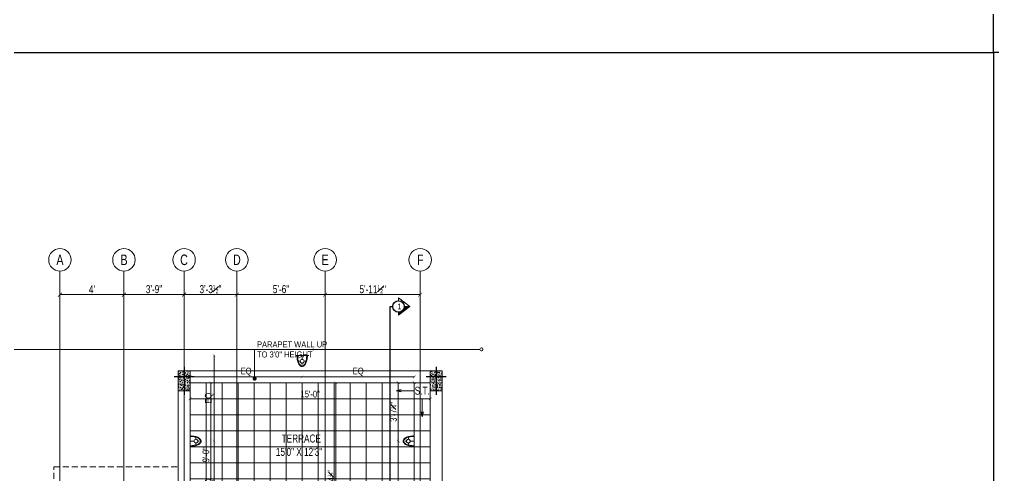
# Model space of a CAD drawing. Header units: inches. Extents: x 3365147 to 3374664, y 1380917 to 1384908.
# Drawn here: x 3371676 to 3372406, y 1383627 to 1383969 of the extents above; entities that cross this region are included whole.
import ezdxf
from ezdxf.enums import TextEntityAlignment as Align

# ---------------------------------------------------------------- set-up
doc = ezdxf.new("R2010")
doc.units = ezdxf.units.IN
doc.header["$LTSCALE"] = 18
doc.header["$MEASUREMENT"] = 0
doc.header["$PDSIZE"] = -1
for name, pattern in [('CENTER', [50.79999999999998, 31.75, -6.349999999999998, 6.349999999999998, -6.349999999999998]), ('CONTINOUS', [0]), ('DASHDOT', [1, 0.5, -0.25, 0, -0.25]), ('HIDDEN', [0.375, 0.25, -0.125])]:
    doc.linetypes.add(name, pattern=pattern)
for name, color, linetype, lineweight in [('COLUMN-00 _BC', 1, 'Continuous', 20), ('COLUMN-00 CENTER LINE_BC', 5, 'Continuous', 30), ('COLUMN-00 HATCH_BC', 4, 'Continuous', 9), ('COLUMN-GRID LINE DIM__BC', 3, 'Continuous', 15), ('DETAIL-SECTION ARROW HATCH_BC', 252, 'CONTINOUS', 5), ('DETAIL-SECTION ARROW_BC', 1, 'CONTINOUS', 18), ('DETAIL-SECTION-00_BC', 2, 'DASHDOT', 25), ('DIM-03_BC', 1, 'Continuous', 9), ('ELECTRICAL-DIM_BC', 20, 'Continuous', 9), ('ELECTRICAL-ROOF BEAM LINE_BC', 1, 'HIDDEN', 15), ('ELECTRICAL-WALL-POINTS-00_BC', 20, 'Continuous', 20), ('ELECTRICAL-WALL-POINTS-01_BC', 136, 'Continuous', 9), ('ELECTRICAL-WALL-POINTS-02_BC', 21, 'Continuous', 5), ('GRID LINE-00_BC', 9, 'CENTER', 9), ('GRID LINE-TEXT BORDER_BC', 4, 'CONTINOUS', 15), ('GRID LINE-TEXT_BC', 2, 'CONTINOUS', 15), ('INTERIOR-FLOORING TILE-04_BC', 199, 'Continuous', 13), ('SCHEME ROOM SIZE TEXT_BC', 2, 'Continuous', 18), ('SCHEME ROOM TEXT_BC', 2, 'Continuous', 25), ('TEXT-02 _BC', 3, 'CONTINOUS', 18), ('TEXT-02_ARROW_BC', 4, 'Continuous', 13), ('TILE-START POINT ARROW-01_BC', 4, 'CONTINOUS', 13), ('TILE-START POINT TEXT-01_BC', 2, 'CONTINOUS', 18), ('WALL-00_BC', 7, 'Continuous', 30), ('WALL-04_BC', 4, 'Continuous', 15)]:
    doc.layers.add(name, color=color, linetype=linetype, lineweight=lineweight)
doc.styles.add('BC-WALL_DIM', font='swisscl.ttf')
doc.styles.add('DIM_BC', font='swisscl.ttf')
doc.styles.add('WD Room text', font='swisscl.ttf')
doc.dimstyles.new('BC-WALL_DIM-02', dxfattribs={"dimtxt": 4, "dimasz": 2, "dimexe": 4.5, "dimexo": 0, "dimgap": 1, "dimtad": 1, "dimdec": 4, "dimzin": 3, "dimdsep": 46, "dimlunit": 4, "dimtxsty": 'BC-WALL_DIM', "dimblk": 'ARCHTICK', "dimcen": 0.0625, "dimdle": 0.25, "dimse1": 1, "dimse2": 1, "dimclrd": 7, "dimclre": 4, "dimclrt": 256, "dimadec": 0, "dimazin": 0, "dimtfac": 0.5, "dimtdec": 4, "dimtix": 1, "dimtofl": 0, "dimtmove": 2, "dimatfit": 2, "dimfxl": 0, "dimfrac": 1, "dimtolj": 1, "dimtzin": 1, "dimlwd": -1, "dimarcsym": 0})
doc.dimstyles.new('DIM_BC', dxfattribs={"dimtxt": 4, "dimasz": 2, "dimexe": 4.5, "dimexo": 0, "dimgap": 1, "dimtad": 1, "dimdec": 4, "dimzin": 3, "dimdsep": 46, "dimlunit": 4, "dimtxsty": 'DIM_BC', "dimblk": 'ARCHTICK', "dimcen": 0.0625, "dimdle": 0.25, "dimse1": 1, "dimse2": 1, "dimclrd": 7, "dimclre": 4, "dimclrt": 256, "dimadec": 0, "dimazin": 0, "dimtfac": 0.5, "dimtdec": 4, "dimtix": 1, "dimtofl": 0, "dimtmove": 2, "dimatfit": 2, "dimfxl": 0, "dimfrac": 1, "dimtolj": 1, "dimtzin": 1, "dimlwd": -1, "dimarcsym": 0})
doc.dimstyles.new('WALL DIM-02_BC', dxfattribs={"dimtxt": 4, "dimasz": 2, "dimexe": 4.5, "dimexo": 0, "dimgap": 1, "dimtad": 1, "dimdec": 1, "dimzin": 0, "dimdsep": 46, "dimlunit": 4, "dimtxsty": 'BC-WALL_DIM', "dimblk": 'ARCHTICK', "dimcen": 0.0625, "dimdle": 0.25, "dimse1": 1, "dimse2": 1, "dimclrd": 7, "dimclre": 4, "dimclrt": 256, "dimadec": 0, "dimazin": 0, "dimtfac": 0.5, "dimtdec": 1, "dimtix": 1, "dimtofl": 0, "dimtmove": 2, "dimatfit": 2, "dimfxl": 0, "dimfrac": 1, "dimtolj": 1, "dimtzin": 1, "dimlwd": -1, "dimarcsym": 0})
doc.dimstyles.new("Working 10'", dxfattribs={"dimscale": 0.8, "dimtxt": 10, "dimasz": 4.5, "dimexe": 2.5, "dimexo": 3, "dimgap": 1.25, "dimtad": 1, "dimdec": 3, "dimzin": 3, "dimdsep": 46, "dimlunit": 4, "dimtxsty": 'WD Room text', "dimblk": 'ARCHTICK', "dimcen": 0, "dimclrd": 256, "dimclre": 1, "dimadec": 0, "dimazin": 0, "dimtfac": 0.6, "dimtdec": 3, "dimtix": 1, "dimtmove": 2, "dimatfit": 3, "dimfxl": 0, "dimfrac": 1, "dimtolj": 1, "dimtzin": 3, "dimlwd": -1, "dimlwe": -1, "dimarcsym": 0})

# ---------------------------------------------------------------- blocks, each defined once
blk = doc.blocks.new('ARCHTICK')
at = {"color": 0, "const_width": 0.15}
blk.add_lwpolyline([(-0.5, -0.5), (0.5, 0.5)], dxfattribs=at)
blk = doc.blocks.new('*D900')
at = {"layer": 'Defpoints', "color": 0, "transparency": 16777216}
for p in [(3371983.758660439, 1383696.871897448), (3371971.758660454, 1383528.844473196), (3371983.758664669, 1383528.844473196)]:
    blk.add_point(p, dxfattribs=at)
at = {"layer": 'DIM-03_BC', "color": 7, "linetype": 'Continuous', "transparency": 16777216}
blk.add_line((3371971.758660454, 1383697.121897448), (3371971.758660454, 1383528.594473196), dxfattribs=at)
at = {"layer": 'DIM-03_BC', "color": 7, "transparency": 16777216, "xscale": 2, "yscale": 2, "zscale": 2}
for p, rotation in [((3371971.758660454, 1383696.871897448), 90), ((3371971.758660454, 1383528.844473196), 270)]:
    blk.add_blockref('ARCHTICK', p, dxfattribs=dict(at, rotation=rotation))
at = {"layer": 'DIM-03_BC', "transparency": 16777216, "insert": (3371968.198044464, 1383612.858185321), "char_height": 5, "attachment_point": 5, "rotation": 90, "style": 'DIM_BC'}
blk.add_mtext('\\A1;14\'-0"', dxfattribs=at)
blk = doc.blocks.new('_ArchTick')
at = {"color": 0, "linetype": 'ByBlock', "const_width": 0.15}
blk.add_lwpolyline([(-0.5, -0.5), (0.5, 0.5)], dxfattribs=at)
blk = doc.blocks.new('*D901')
at = {"layer": 'Defpoints', "color": 0, "transparency": 16777216}
for p in [(3371803.758660438, 1383696.871897448), (3371983.758660437, 1383696.871897448), (3371803.758660438, 1383684.741986126)]:
    blk.add_point(p, dxfattribs=at)
at = {"layer": 'DIM-03_BC', "color": 7, "linetype": 'Continuous', "transparency": 16777216}
blk.add_line((3371984.008660437, 1383684.741986126), (3371803.508660438, 1383684.741986126), dxfattribs=at)
at = {"layer": 'DIM-03_BC', "color": 7, "transparency": 16777216, "xscale": 2, "yscale": 2, "zscale": 2, "rotation": 180}
blk.add_blockref('ARCHTICK', (3371803.758660438, 1383684.741986126), dxfattribs=at)
at = {"layer": 'DIM-03_BC', "color": 7, "transparency": 16777216, "xscale": 2, "yscale": 2, "zscale": 2}
blk.add_blockref('ARCHTICK', (3371983.758660437, 1383684.741986126), dxfattribs=at)
at = {"layer": 'DIM-03_BC', "transparency": 16777216, "insert": (3371893.758660438, 1383688.302602116), "char_height": 5, "attachment_point": 5, "style": 'DIM_BC'}
blk.add_mtext('\\A1;15\'-0"', dxfattribs=at)
blk = doc.blocks.new('*D902')
at = {"layer": 'Defpoints', "color": 0, "transparency": 16777216}
for p in [(3371803.758660439, 1383696.871897448), (3371819.235271884, 1383696.871897448), (3371803.758664669, 1383588.844473196)]:
    blk.add_point(p, dxfattribs=at)
at = {"layer": 'DIM-03_BC', "color": 7, "linetype": 'Continuous', "transparency": 16777216}
blk.add_line((3371819.235271884, 1383588.594473196), (3371819.235271884, 1383697.121897448), dxfattribs=at)
at = {"layer": 'DIM-03_BC', "color": 7, "transparency": 16777216, "xscale": 2, "yscale": 2, "zscale": 2}
for p, rotation in [((3371819.235271884, 1383696.871897448), 90), ((3371819.235271884, 1383588.844473196), 270)]:
    blk.add_blockref('ARCHTICK', p, dxfattribs=dict(at, rotation=rotation))
at = {"layer": 'DIM-03_BC', "transparency": 16777216, "insert": (3371815.674655894, 1383642.858185321), "char_height": 5, "attachment_point": 5, "rotation": 90, "style": 'DIM_BC'}
blk.add_mtext('\\A1;9\'-0"', dxfattribs=at)
blk = doc.blocks.new('*D907')
at = {"layer": 'Defpoints', "color": 0, "transparency": 16777216}
for p in [(3371912.903930355, 1383696.871897448), (3371934.903930333, 1383696.871897448), (3371883.528930333, 1383548.344473195)]:
    blk.add_point(p, dxfattribs=at)
at = {"layer": 'DIM-03_BC', "color": 7, "linetype": 'Continuous', "transparency": 16777216}
blk.add_line((3371912.903930355, 1383548.094473195), (3371912.903930355, 1383697.121897448), dxfattribs=at)
at = {"layer": 'DIM-03_BC', "color": 7, "transparency": 16777216, "xscale": 2, "yscale": 2, "zscale": 2}
for p, rotation in [((3371912.903930355, 1383696.871897448), 90), ((3371912.903930355, 1383548.344473195), 270)]:
    blk.add_blockref('ARCHTICK', p, dxfattribs=dict(at, rotation=rotation))
at = {"layer": 'DIM-03_BC', "transparency": 16777216, "insert": (3371909.394100734, 1383622.60818532), "char_height": 5, "attachment_point": 5, "rotation": 90, "style": 'DIM_BC'}
blk.add_mtext('\\A1;12\'-4{\\H0.5x;\\S1#2;}"', dxfattribs=at)
blk = doc.blocks.new('*D921')
at = {"layer": 'COLUMN-GRID LINE DIM__BC', "color": 7, "transparency": 16777216}
blk.add_line((3371706.008670358, 1383762.864455087), (3371754.490277218, 1383762.864455087), dxfattribs=at)
at = {"layer": 'Defpoints', "color": 0, "transparency": 16777216}
for p in [(3371706.258670358, 1383763.7656021), (3371754.240277218, 1383763.7656021), (3371754.240277218, 1383762.864455087)]:
    blk.add_point(p, dxfattribs=at)
at = {"layer": 'COLUMN-GRID LINE DIM__BC', "color": 7, "transparency": 16777216, "xscale": 3, "yscale": 3, "zscale": 3, "rotation": 180}
blk.add_blockref('ARCHTICK', (3371706.258670358, 1383762.864455087), dxfattribs=at)
at = {"layer": 'COLUMN-GRID LINE DIM__BC', "color": 7, "transparency": 16777216, "xscale": 3, "yscale": 3, "zscale": 3}
blk.add_blockref('ARCHTICK', (3371754.240277218, 1383762.864455087), dxfattribs=at)
at = {"layer": 'COLUMN-GRID LINE DIM__BC', "transparency": 16777216, "insert": (3371730.249473788, 1383766.864455087), "char_height": 6, "attachment_point": 5, "style": 'BC-WALL_DIM'}
blk.add_mtext("\\A1;4'", dxfattribs=at)
blk = doc.blocks.new('*D922')
at = {"layer": 'COLUMN-GRID LINE DIM__BC', "color": 7, "transparency": 16777216}
blk.add_line((3371753.990277218, 1383762.864455087), (3371799.508667772, 1383762.864455087), dxfattribs=at)
at = {"layer": 'Defpoints', "color": 0, "transparency": 16777216}
for p in [(3371799.258667772, 1383762.864455087), (3371754.240277218, 1383751.955032977), (3371799.258667772, 1383751.955032977)]:
    blk.add_point(p, dxfattribs=at)
at = {"layer": 'COLUMN-GRID LINE DIM__BC', "color": 7, "transparency": 16777216, "xscale": 3, "yscale": 3, "zscale": 3, "rotation": 180}
blk.add_blockref('ARCHTICK', (3371754.240277218, 1383762.864455087), dxfattribs=at)
at = {"layer": 'COLUMN-GRID LINE DIM__BC', "color": 7, "transparency": 16777216, "xscale": 3, "yscale": 3, "zscale": 3}
blk.add_blockref('ARCHTICK', (3371799.258667772, 1383762.864455087), dxfattribs=at)
at = {"layer": 'COLUMN-GRID LINE DIM__BC', "transparency": 16777216, "insert": (3371776.749472495, 1383766.937194274), "char_height": 6, "attachment_point": 5, "style": 'BC-WALL_DIM'}
blk.add_mtext('\\A1;3\'-9"', dxfattribs=at)
blk = doc.blocks.new('*D923')
at = {"layer": 'COLUMN-GRID LINE DIM__BC', "color": 7, "transparency": 16777216}
blk.add_line((3371799.008667773, 1383762.864455087), (3371839.073114315, 1383762.864455087), dxfattribs=at)
at = {"layer": 'Defpoints', "color": 0, "transparency": 16777216}
for p in [(3371838.823114315, 1383762.864455087), (3371799.258667773, 1383743.606726214), (3371838.823114315, 1383743.606726214)]:
    blk.add_point(p, dxfattribs=at)
at = {"layer": 'COLUMN-GRID LINE DIM__BC', "color": 7, "transparency": 16777216, "xscale": 3, "yscale": 3, "zscale": 3, "rotation": 180}
blk.add_blockref('ARCHTICK', (3371799.258667773, 1383762.864455087), dxfattribs=at)
at = {"layer": 'COLUMN-GRID LINE DIM__BC', "color": 7, "transparency": 16777216, "xscale": 3, "yscale": 3, "zscale": 3}
blk.add_blockref('ARCHTICK', (3371838.823114315, 1383762.864455087), dxfattribs=at)
at = {"layer": 'COLUMN-GRID LINE DIM__BC', "transparency": 16777216, "insert": (3371819.040891044, 1383766.937194274), "char_height": 6, "attachment_point": 5, "style": 'BC-WALL_DIM'}
blk.add_mtext('\\A1;3\'-3{\\H0.5x;\\S1#2;}"', dxfattribs=at)
blk = doc.blocks.new('*D924')
at = {"layer": 'COLUMN-GRID LINE DIM__BC', "color": 7, "transparency": 16777216}
blk.add_line((3371838.573114315, 1383762.864455087), (3371905.258667773, 1383762.864455087), dxfattribs=at)
at = {"layer": 'Defpoints', "color": 0, "transparency": 16777216}
for p in [(3371905.008667773, 1383762.864455087), (3371838.823114315, 1383743.606726214), (3371905.008667773, 1383743.606726214)]:
    blk.add_point(p, dxfattribs=at)
at = {"layer": 'COLUMN-GRID LINE DIM__BC', "color": 7, "transparency": 16777216, "xscale": 3, "yscale": 3, "zscale": 3, "rotation": 180}
blk.add_blockref('ARCHTICK', (3371838.823114315, 1383762.864455087), dxfattribs=at)
at = {"layer": 'COLUMN-GRID LINE DIM__BC', "color": 7, "transparency": 16777216, "xscale": 3, "yscale": 3, "zscale": 3}
blk.add_blockref('ARCHTICK', (3371905.008667773, 1383762.864455087), dxfattribs=at)
at = {"layer": 'COLUMN-GRID LINE DIM__BC', "transparency": 16777216, "insert": (3371871.915891044, 1383766.937194274), "char_height": 6, "attachment_point": 5, "style": 'BC-WALL_DIM'}
blk.add_mtext('\\A1;5\'-6"', dxfattribs=at)
blk = doc.blocks.new('*D925')
at = {"layer": 'COLUMN-GRID LINE DIM__BC', "color": 7, "transparency": 16777216}
blk.add_line((3371904.758667773, 1383762.864455087), (3371976.508667774, 1383762.864455087), dxfattribs=at)
at = {"layer": 'Defpoints', "color": 0, "transparency": 16777216}
for p in [(3371976.258667774, 1383762.864455087), (3371905.008667773, 1383743.606726214), (3371976.258667774, 1383743.606726214)]:
    blk.add_point(p, dxfattribs=at)
at = {"layer": 'COLUMN-GRID LINE DIM__BC', "color": 7, "transparency": 16777216, "xscale": 3, "yscale": 3, "zscale": 3, "rotation": 180}
blk.add_blockref('ARCHTICK', (3371905.008667773, 1383762.864455087), dxfattribs=at)
at = {"layer": 'COLUMN-GRID LINE DIM__BC', "color": 7, "transparency": 16777216, "xscale": 3, "yscale": 3, "zscale": 3}
blk.add_blockref('ARCHTICK', (3371976.258667774, 1383762.864455087), dxfattribs=at)
at = {"layer": 'COLUMN-GRID LINE DIM__BC', "transparency": 16777216, "insert": (3371940.633667774, 1383766.92539873), "char_height": 6, "attachment_point": 5, "style": 'BC-WALL_DIM'}
blk.add_mtext('\\A1;5\'-11{\\H0.5x;\\S1#2;}"', dxfattribs=at)
blk = doc.blocks.new('*U441')
at = {"linetype": 'CENTER', "ltscale": 0.1}
blk.add_line((1.110223024625157e-16, 0), (10.51656835569302, 0), dxfattribs=at)
at = {"linetype": 'Continuous', "const_width": 0.015}
blk.add_lwpolyline([(10.51648265753448, 5.724587470723463e-17, 1), (10.57306848771253, 5.724587470723463e-17, 1)], format="xyb", close=True, dxfattribs=at)
at = {"layer": 'GRID LINE-TEXT BORDER_BC'}
blk.add_circle((-0.2141686873997627, 0), 0.2141686873997422, dxfattribs=at)
at = {"layer": 'GRID LINE-TEXT_BC', "style": 'DIM_BC'}
blk.add_attdef('AA', text='', height=0.2, dxfattribs=at).set_placement((-0.2141686873997628, 0), align=Align.MIDDLE_CENTER)
blk = doc.blocks.new('*U436')
at = {"linetype": 'CENTER', "ltscale": 0.1}
blk.add_line((1.110223024625157e-16, 0), (25.47780267974587, 0), dxfattribs=at)
at = {"layer": 'GRID LINE-TEXT BORDER_BC'}
blk.add_circle((-0.2141686873997627, 0), 0.2141686873997422, dxfattribs=at)
at = {"layer": 'GRID LINE-TEXT_BC', "style": 'DIM_BC'}
blk.add_attdef('AA', text='', height=0.2, rotation=90.0000000000445, dxfattribs=at).set_placement((-0.2141686873997627, 0), align=Align.MIDDLE_CENTER)
blk = doc.blocks.new('*U623')
at = {"linetype": 'CENTER', "ltscale": 0.1}
blk.add_line((1.110223024625157e-16, 0), (25.47780267974587, 0), dxfattribs=at)
at = {"layer": 'GRID LINE-TEXT BORDER_BC'}
blk.add_circle((-0.2141686873997627, 0), 0.2141686873997422, dxfattribs=at)
at = {"layer": 'GRID LINE-TEXT_BC', "style": 'DIM_BC'}
blk.add_attdef('AA', text='', height=0.2, rotation=90.0000000000445, dxfattribs=at).set_placement((-0.2141686873997627, 0), align=Align.MIDDLE_CENTER)
blk = doc.blocks.new('*U618')
at = {"linetype": 'CENTER', "ltscale": 0.1}
blk.add_line((1.110223024625157e-16, 0), (25.47780267974587, 0), dxfattribs=at)
at = {"layer": 'GRID LINE-TEXT BORDER_BC'}
blk.add_circle((-0.2141686873997627, 0), 0.2141686873997422, dxfattribs=at)
at = {"layer": 'GRID LINE-TEXT_BC', "style": 'DIM_BC'}
blk.add_attdef('AA', text='', height=0.2, rotation=90.0000000000445, dxfattribs=at).set_placement((-0.2141686873997627, 0), align=Align.MIDDLE_CENTER)
blk = doc.blocks.new('*U613')
at = {"linetype": 'CENTER', "ltscale": 0.1}
blk.add_line((1.110223024625157e-16, 0), (25.47780267974587, 0), dxfattribs=at)
at = {"layer": 'GRID LINE-TEXT BORDER_BC'}
blk.add_circle((-0.2141686873997627, 0), 0.2141686873997422, dxfattribs=at)
at = {"layer": 'GRID LINE-TEXT_BC', "style": 'DIM_BC'}
blk.add_attdef('AA', text='', height=0.2, rotation=90.0000000000445, dxfattribs=at).set_placement((-0.2141686873997627, 0), align=Align.MIDDLE_CENTER)
blk = doc.blocks.new('*U608')
at = {"linetype": 'CENTER', "ltscale": 0.1}
blk.add_line((1.110223024625157e-16, 0), (25.47780267974587, 0), dxfattribs=at)
at = {"layer": 'GRID LINE-TEXT BORDER_BC'}
blk.add_circle((-0.2141686873997627, 0), 0.2141686873997422, dxfattribs=at)
at = {"layer": 'GRID LINE-TEXT_BC', "style": 'DIM_BC'}
blk.add_attdef('AA', text='', height=0.2, rotation=90.0000000000445, dxfattribs=at).set_placement((-0.2141686873997627, 0), align=Align.MIDDLE_CENTER)
blk = doc.blocks.new('*U603')
at = {"linetype": 'CENTER', "ltscale": 0.1}
blk.add_line((1.110223024625157e-16, 0), (25.47780267974587, 0), dxfattribs=at)
at = {"layer": 'GRID LINE-TEXT BORDER_BC'}
blk.add_circle((-0.2141686873997627, 0), 0.2141686873997422, dxfattribs=at)
at = {"layer": 'GRID LINE-TEXT_BC', "style": 'DIM_BC'}
blk.add_attdef('AA', text='', height=0.2, rotation=90.0000000000445, dxfattribs=at).set_placement((-0.2141686873997627, 0), align=Align.MIDDLE_CENTER)
blk = doc.blocks.new('*U1335')
at = {"layer": 'DETAIL-SECTION ARROW HATCH_BC', "linetype": 'Continuous', "transparency": 33554687}
h = blk.add_hatch(dxfattribs=at)
h.set_pattern_fill('ANSI31', color=256, scale=0.06451599999999999, style=0)
h.set_pattern_definition([(45, (17.7127543672882, -8.431632918223361), (-0.0057024626368789, 0.0057024626368789), [])])
h.paths.add_polyline_path([(-0.2903219999990937, -0.2870960000056698), (-0.1935479999999073, -0.2870960000056698, 0.4142135623730951), (0, -0.4806440000321801), (0, -0.6741920000113396)])
h = blk.add_hatch(dxfattribs=at)
h.set_pattern_fill('ANSI31', color=256, scale=0.06451599999999999, style=0)
h.set_pattern_definition([(45, (62.10808388955135, -8.431632918223361), (-0.0057024626368789, 0.0057024626368789), [])])
h.paths.add_polyline_path([(44.10500752226417, -0.2870960000056698), (44.2017815222633, -0.2870960000056698, 0.4142135623730951), (44.39532952226315, -0.4806440000321801), (44.39532952226315, -0.6741920000113396)])
at = {"linetype": 'Continuous', "transparency": 33554687}
for p, q in [((0, -0.0935479999791597), (0, 0)), ((44.39532952226315, 0), (44.39532952226315, -0.0935479999791597))]:
    blk.add_line(p, q, dxfattribs=at)
at = {"transparency": 33554687}
blk.add_line((0, 0), (44.39532952226315, 0), dxfattribs=at)
at = {"linetype": 'CONTINOUS', "transparency": 33554687}
for centre in [(0, -0.2870960000056698), (44.39532952226315, -0.2870960000056698)]:
    blk.add_circle(centre, 0.193548, dxfattribs=at)
at = {"layer": 'DETAIL-SECTION ARROW_BC', "transparency": 33554687}
for p, q in [((0, -0.4806440000321801), (0, -0.6741920000113396)), ((44.39532952226315, -0.4806440000321801), (44.39532952226315, -0.6741920000113396))]:
    blk.add_line(p, q, dxfattribs=at)
for points in [[(0.1935479999991685, -0.2870960000056698), (0.2903219999990938, -0.2870960000056698), (0, -0.6741920000113396), (-0.2903219999990937, -0.2870960000056698), (-0.1935479999999073, -0.2870960000056698)], [(44.58887752226232, -0.2870960000056698), (44.68565152226224, -0.2870960000056698), (44.39532952226315, -0.6741920000113396), (44.10500752226405, -0.2870960000056698), (44.2017815222633, -0.2870960000056698)]]:
    blk.add_lwpolyline(points, dxfattribs=at)
at = {"linetype": 'CONTINOUS', "transparency": 33554687, "style": 'DIM_BC'}
for tag, rotation, p in [('1', 269.9999999999997, (-1.804112415015879e-16, -0.317633352561371)), ('2', 269.9999999999988, (44.39532952226315, -0.2869649384067169))]:
    blk.add_attdef(tag, text='', height=0.2, rotation=rotation, dxfattribs=at).set_placement(p, align=Align.MIDDLE_CENTER)
blk = doc.blocks.new('EW-COMPOUND WALL LIGHT_BC')
blk.add_line((9.112710586123285e-13, 0), (-4.529709940470639e-13, 3.023274702813069))
at = {"ltscale": 20}
blk.add_line((4.927180831857994, -2.282618538629322e-13), (-4.927180831858051, -2.273736754432321e-13), dxfattribs=at)
blk.add_circle((-5.666578317686799e-13, 4.42327470281316), 1.39999999999998)
blk.add_open_spline([(3.919422597587028, -4.934149027150708e-16), (3.919422597587028, 0.6384450161248356), (3.886240571498452, 1.276851265010431), (3.69707317533407, 3.068895585618411), (3.45808804819693, 4.178167057647556), (2.780900254802433, 6.080079498354417), (2.346086102663083, 6.873572735011075), (1.540509031184819, 7.740001427009764), (1.235011323623786, 7.977291703959489), (0.5693319713623007, 8.291135297106669), (0.20740182438945, 8.364119354598778), (-0.5091560258747351, 8.30978772698749), (-0.8580905588945245, 8.184296171254129), (-1.493464031663648, 7.782828061402194), (-1.782766559546293, 7.508424804293635), (-2.308911236789998, 6.842002567723537), (-2.54619495492778, 6.449110309078345), (-3.161279140388435, 5.160337164038982), (-3.470162470466756, 4.12922174549638), (-3.833694994223807, 2.046450713189454), (-3.919422597587028, 1.023430174657857), (-3.919422597587028, 1.480244708145212e-15)], degree=3, knots=[1.570796326794897, 1.570796326794897, 1.570796326794897, 1.570796326794897, 1.808479811528694, 1.808479811528694, 2.255914330366457, 2.255914330366457, 2.70334884920422, 2.70334884920422, 2.93898368553105, 2.93898368553105, 3.174618521857881, 3.174618521857881, 3.410253358184711, 3.410253358184711, 3.645888194511541, 3.645888194511541, 3.881523030838371, 3.881523030838371, 4.331381306817332, 4.331381306817332, 4.71238898038469, 4.71238898038469, 4.71238898038469, 4.71238898038469])
at = {"layer": 'ELECTRICAL-WALL-POINTS-01_BC'}
for p, q in [((-2.407758234271567, 4.423274702812705), (-1.400000000000544, 4.42327470281316)), ((1.77635683940025e-15, 6.831032937084274), (-4.529709940470639e-13, 5.823274702813251)), ((2.40775823427032, 4.423274702812703), (1.399999999999411, 4.423274702813158))]:
    blk.add_line(p, q, dxfattribs=at)
at = {"layer": 'ELECTRICAL-WALL-POINTS-02_BC'}
blk.add_ellipse((0, 0), major_axis=(0, -7.838791171355297), ratio=0.4357232391816585, start_param=1.570796326794897, end_param=4.71238898038469, dxfattribs=at)
blk = doc.blocks.new('*D1400')
at = {"layer": 'Defpoints', "color": 0, "transparency": 16777216}
for p in [(3371803.758661729, 1383718.844473197), (3371887.758664668, 1383717.344473198), (3371887.758664668, 1383701.250756991)]:
    blk.add_point(p, dxfattribs=at)
at = {"layer": 'ELECTRICAL-DIM_BC', "color": 7, "transparency": 16777216}
blk.add_line((3371803.508661729, 1383701.250756991), (3371888.008664668, 1383701.250756991), dxfattribs=at)
at = {"layer": 'ELECTRICAL-DIM_BC', "color": 7, "transparency": 16777216, "xscale": 2, "yscale": 2, "zscale": 2, "rotation": 180}
blk.add_blockref('ARCHTICK', (3371803.758661729, 1383701.250756991), dxfattribs=at)
at = {"layer": 'ELECTRICAL-DIM_BC', "color": 7, "transparency": 16777216, "xscale": 2, "yscale": 2, "zscale": 2}
blk.add_blockref('ARCHTICK', (3371887.758664668, 1383701.250756991), dxfattribs=at)
at = {"layer": 'ELECTRICAL-DIM_BC', "transparency": 16777216, "insert": (3371845.758663198, 1383704.95062593), "char_height": 5, "attachment_point": 5, "style": 'BC-WALL_DIM'}
blk.add_mtext('\\A1;EQ', dxfattribs=at)
blk = doc.blocks.new('*D1401')
at = {"layer": 'Defpoints', "color": 0, "transparency": 16777216}
for p in [(3371887.758664668, 1383717.344473198), (3371971.758667606, 1383718.844473197), (3371887.758664668, 1383701.250756991)]:
    blk.add_point(p, dxfattribs=at)
at = {"layer": 'ELECTRICAL-DIM_BC', "color": 7, "transparency": 16777216}
blk.add_line((3371972.008667606, 1383701.250756991), (3371887.508664668, 1383701.250756991), dxfattribs=at)
at = {"layer": 'ELECTRICAL-DIM_BC', "color": 7, "transparency": 16777216, "xscale": 2, "yscale": 2, "zscale": 2, "rotation": 180}
blk.add_blockref('ARCHTICK', (3371887.758664668, 1383701.250756991), dxfattribs=at)
at = {"layer": 'ELECTRICAL-DIM_BC', "color": 7, "transparency": 16777216, "xscale": 2, "yscale": 2, "zscale": 2}
blk.add_blockref('ARCHTICK', (3371971.758667606, 1383701.250756991), dxfattribs=at)
at = {"layer": 'ELECTRICAL-DIM_BC', "transparency": 16777216, "insert": (3371929.758666137, 1383704.95062593), "char_height": 5, "attachment_point": 5, "style": 'BC-WALL_DIM'}
blk.add_mtext('\\A1;EQ', dxfattribs=at)
blk = doc.blocks.new('*D1402')
at = {"layer": 'Defpoints', "color": 0, "transparency": 16777216}
for p in [(3371803.758664669, 1383653.094473198), (3371821.758664684, 1383653.094473198), (3371803.758664669, 1383588.844473196)]:
    blk.add_point(p, dxfattribs=at)
at = {"layer": 'ELECTRICAL-DIM_BC', "color": 7, "transparency": 16777216}
blk.add_line((3371821.758664684, 1383588.594473196), (3371821.758664684, 1383653.344473198), dxfattribs=at)
at = {"layer": 'ELECTRICAL-DIM_BC', "color": 7, "transparency": 16777216, "xscale": 2, "yscale": 2, "zscale": 2}
for p, rotation in [((3371821.758664684, 1383653.094473198), 90), ((3371821.758664684, 1383588.844473196), 270)]:
    blk.add_blockref('ARCHTICK', p, dxfattribs=dict(at, rotation=rotation))
at = {"layer": 'ELECTRICAL-DIM_BC', "transparency": 16777216, "insert": (3371818.058795745, 1383620.969473196), "char_height": 5, "attachment_point": 5, "rotation": 90, "style": 'BC-WALL_DIM'}
blk.add_mtext('\\A1;EQ', dxfattribs=at)
blk = doc.blocks.new('*D1403')
at = {"layer": 'Defpoints', "color": 0, "transparency": 16777216}
for p in [(3371803.758664669, 1383717.344473199), (3371803.758664669, 1383653.094473198), (3371821.758664688, 1383653.094473198)]:
    blk.add_point(p, dxfattribs=at)
at = {"layer": 'ELECTRICAL-DIM_BC', "color": 7, "transparency": 16777216}
blk.add_line((3371821.758664688, 1383717.594473199), (3371821.758664688, 1383652.844473198), dxfattribs=at)
at = {"layer": 'ELECTRICAL-DIM_BC', "color": 7, "transparency": 16777216, "xscale": 2, "yscale": 2, "zscale": 2}
for p, rotation in [((3371821.758664688, 1383717.344473199), 90), ((3371821.758664688, 1383653.094473198), 270)]:
    blk.add_blockref('ARCHTICK', p, dxfattribs=dict(at, rotation=rotation))
at = {"layer": 'ELECTRICAL-DIM_BC', "transparency": 16777216, "insert": (3371818.058795749, 1383685.219473197), "char_height": 5, "attachment_point": 5, "rotation": 90, "style": 'BC-WALL_DIM'}
blk.add_mtext('\\A1;EQ', dxfattribs=at)
blk = doc.blocks.new('*D1404')
at = {"layer": 'Defpoints', "color": 0, "transparency": 16777216}
for p in [(3371959.758664682, 1383696.871897448), (3371971.758664669, 1383696.871897448), (3371971.758664669, 1383653.094473198)]:
    blk.add_point(p, dxfattribs=at)
at = {"layer": 'ELECTRICAL-DIM_BC', "color": 7, "transparency": 16777216}
blk.add_line((3371959.758664682, 1383652.844473198), (3371959.758664682, 1383697.121897448), dxfattribs=at)
at = {"layer": 'ELECTRICAL-DIM_BC', "color": 7, "transparency": 16777216, "xscale": 2, "yscale": 2, "zscale": 2}
for p, rotation in [((3371959.758664682, 1383696.871897448), 90), ((3371959.758664682, 1383653.094473198), 270)]:
    blk.add_blockref('ARCHTICK', p, dxfattribs=dict(at, rotation=rotation))
at = {"layer": 'ELECTRICAL-DIM_BC', "transparency": 16777216, "insert": (3371956.198048692, 1383674.983185322), "char_height": 5, "attachment_point": 5, "rotation": 90, "style": 'BC-WALL_DIM'}
blk.add_mtext('\\A1;3\'-7{\\H0.5x;\\S3#4;}"', dxfattribs=at)
blk = doc.blocks.new('*U477')
at = {"layer": 'COLUMN-00 HATCH_BC'}
h = blk.add_hatch(dxfattribs=at)
h.set_pattern_fill('AR-CONC', color=256, scale=0.25)
h.set_pattern_definition([(49.99999999999999, (-2.582294090840695e-06, 5.996753859275486), (1.793150456501884, -0.1568803374564878), [0.1875, -2.0625]), (355, (-2.582294090840695e-06, 5.996753859275486), (-0.3468783340325, 1.88048033425003), [0.15, -1.65]), (100.45144446, (0.1494266202059092, 5.983680499275486), (1.44627211681778, 1.723599977421574), [0.15935048, -1.75285528]), (46.18420000000002, (-2.582294090840695e-06, 6.496753859275486), (2.668103326678931, -0.4137982019826913), [0.2812499999999999, -3.093749999999999]), (96.63563548999993, (0.2223392802059092, 6.462270591775487), (2.336654864185571, 2.435296501936376), [0.239025855, -2.629284399999999]), (351.1841639899999, (-2.582294090840695e-06, 6.496753859275486), (2.336654862636933, 2.435296500674975), [0.225, -2.4750000025]), (21, (0.2499974177059092, 6.371753859275486), (1.492267630296154, -1.006547226663347), [0.1875, -2.0625]), (326.0000000000001, (0.2499974177059092, 6.371753859275486), (0.6082883298039543, 1.812875112617133), [0.15, -1.65]), (71.45144474, (0.3743530527059091, 6.287874924275486), (2.100555941824928, 0.8063278820158846), [0.159350475, -1.75285528]), (37.50000000000001, (-2.582294090840695e-06, 5.996753859275486), (0.03039963829322667, 0.8322346345782787), [0, -1.63, 0, -1.675, 0, -1.65625]), (7.499999999999999, (-2.582294090840695e-06, 5.996753859275486), (0.6576738436053715, 0.9860292797059006), [0, -0.955, 0, -1.5925, 0, -0.63125]), (327.5, (-0.5575025822940909, 5.996753859275486), (1.334556090431023, -0.0563871793359495), [0, -0.625, 0, -1.95, 0, -2.5875]), (317.5, (-0.8075025822940909, 5.996753859275486), (1.457965423355966, 0.2502624558307941), [0, -0.8125, 0, -1.295, 0, -1.8375])])
h.paths.add_polyline_path([(-4.500002582668346, -4.50162307042774), (4.499997417331654, -4.501623070467758), (4.500000000374255, 10.49837692970323), (-4.499999999625745, 10.49837692974324)])
blk.add_lwpolyline([(-4.500002582668346, -4.50162307042774), (4.499997417331654, -4.501623070467758), (4.500000000374255, 10.49837692970323), (-4.499999999625745, 10.49837692974324)], close=True)
at = {"layer": 'COLUMN-00 CENTER LINE_BC'}
for p, q in [((-2.582668346176685e-06, -7.501623070409551), (3.742553359895269e-10, 13.49837692976143)), ((-7.5, -1.818989403545856e-11), (7.5, -5.820766091346741e-11))]:
    blk.add_line(p, q, dxfattribs=at)

msp = doc.modelspace()

# ---------------------------------------------------------------- hatches: boundary and pattern name
at = {"layer": 'INTERIOR-FLOORING TILE-04_BC'}
h = msp.add_hatch(dxfattribs=at)
h.set_pattern_fill('_USER', color=256, scale=12, double=1, pattern_type=0)
h.set_pattern_definition([(0, (3371983.758662552, 1383696.871897448), (0, 12), []), (90, (3371983.758662552, 1383696.871897448), (-12, 7.347880794884119e-16), [])])
h.paths.add_polyline_path([(3371710.758665606, 1383383.343369881), (3371710.758664667, 1383495.836168481), (3371716.749006038, 1383495.842259876), (3371716.739854222, 1383504.84225057), (3371710.758664667, 1383504.836168481), (3371710.775137144, 1383588.844473196), (3371803.758664668, 1383588.815425879), (3371803.758664668, 1383696.871897447), (3371983.758662552, 1383696.87189775), (3371983.758662553, 1383528.817049251), (3371921.508664683, 1383528.830761072), (3371921.508664683, 1383548.358185318), (3371834.323107929, 1383548.344473194), (3371834.323107932, 1383383.345582907)])

# ---------------------------------------------------------------- linework, layer by layer
at = {"layer": 'ELECTRICAL-ROOF BEAM LINE_BC'}
for p, q in [((3371701.758668617, 1383597.873520353), (3371701.758668617, 1383633.871897283)), ((3371701.758668617, 1383633.871897283), (3371794.758668616, 1383633.871897283))]:
    msp.add_line(p, q, dxfattribs=at)
at = {"layer": 'INTERIOR-FLOORING TILE-04_BC'}
for points in [[(3371710.758665606, 1383383.343369881), (3371710.758664667, 1383495.836168481), (3371716.749006038, 1383495.842259876), (3371716.739854222, 1383504.84225057), (3371710.758664667, 1383504.836168481), (3371710.775137144, 1383588.844473196), (3371803.758664668, 1383588.815425879), (3371803.758664668, 1383696.871897447), (3371983.758662552, 1383696.87189775), (3371983.758662553, 1383528.817049251), (3371921.508664683, 1383528.830761072), (3371921.508664683, 1383548.358185318), (3371834.323107929, 1383548.344473194), (3371834.323107932, 1383383.345582907)], [(3371971.758662552, 1383684.871897448), (3371983.758662552, 1383684.871897448), (3371983.758662552, 1383696.871897448), (3371971.758662552, 1383696.871897448)]]:
    msp.add_lwpolyline(points, close=True, dxfattribs=at)
at = {"layer": 'TEXT-02_ARROW_BC'}
msp.add_line((3371895.942121855, 1383721.274037194), (3371895.942121855, 1383722.274037194), dxfattribs=at)
at = {"layer": 'WALL-00_BC', "transparency": 33554687}
msp.add_lwpolyline([(3372405.853860197, 1384908.226088397), (3371276.663469063, 1384908.226088397), (3371276.663469063, 1383944.324160893), (3372405.853860197, 1383944.324160893)], close=True, dxfattribs=at)
at = {"layer": 'WALL-00_BC'}
for points in [[(3371276.663469139, 1383944.324164588), (3372405.853860197, 1383944.324164588), (3372405.853860197, 1382430.682470727), (3371276.663469139, 1382430.682470727)], [(3373583.044251254, 1383944.324164588), (3372405.853860197, 1383944.324164588), (3372405.85383467, 1383187.503307046), (3373583.044225727, 1383187.503307046)]]:
    msp.add_lwpolyline(points, close=True, dxfattribs=at)
at = {"layer": 'WALL-04_BC'}
for p, q in [((3371794.758664668, 1383597.844473196), (3371794.758660438, 1383705.871897448)), ((3371794.758660438, 1383696.871897448), (3371794.758660438, 1383705.871897448)), ((3371794.758660438, 1383705.871897448), (3371983.758660437, 1383705.871897448)), ((3371992.758660438, 1383705.871897448), (3371983.758660437, 1383705.871897448)), ((3371992.758660438, 1383705.871897447), (3371992.758664668, 1383528.844473196)), ((3371803.758664668, 1383588.844473196), (3371803.758660438, 1383696.871897448)), ((3371983.758660437, 1383696.871897448), (3371803.758660438, 1383696.871897448)), ((3371983.758664668, 1383528.844473196), (3371983.758660437, 1383696.871897448))]:
    msp.add_line(p, q, dxfattribs=at)

# ---------------------------------------------------------------- block references
at = {"layer": 'COLUMN-00 _BC', "transparency": 33554687, "rotation": 180}
for p in [(3371799.258657855, 1383701.370274377), (3371988.258659516, 1383701.370274378)]:
    msp.add_blockref('*U477', p, dxfattribs=at)
at = {"layer": 'DETAIL-SECTION-00_BC', "transparency": 33554687}
ref = msp.add_blockref('*U1335', (3371953.634784808, 1382770.834774496), dxfattribs=dict(at, xscale=22.14566929133859, yscale=22.14566929133859, zscale=22.14566929133859, rotation=90))
ref.add_attrib('2', '1', dxfattribs={"layer": '0', "linetype": 'CONTINOUS', "height": 4.429133858267719, "style": 'DIM_BC'}).set_placement((3371960.66898799, 1383753.999060176), align=Align.MIDDLE_CENTER)
ref.add_attrib('1', '1', dxfattribs={"layer": '0', "linetype": 'CONTINOUS', "height": 4.429133858267718, "style": 'DIM_BC'}).set_placement((3371960.66898799, 1382770.834774496), align=Align.MIDDLE_CENTER)
at = {"layer": 'ELECTRICAL-WALL-POINTS-00_BC', "color": 4, "transparency": 33554687, "xscale": -1}
for p, rotation in [((3371887.758664668, 1383717.344473198), 180), ((3371803.758664668, 1383653.094473197), 270)]:
    msp.add_blockref('EW-COMPOUND WALL LIGHT_BC', p, dxfattribs=dict(at, rotation=rotation))
at = {"layer": 'ELECTRICAL-WALL-POINTS-00_BC', "color": 4, "transparency": 33554687, "rotation": 90.00000000000001}
msp.add_blockref('EW-COMPOUND WALL LIGHT_BC', (3371971.758664667, 1383653.094473197), dxfattribs=at)
at = {"layer": 'GRID LINE-00_BC', "xscale": 39.37007874015748, "yscale": 39.37007874015748, "zscale": 39.37007874015748, "rotation": 270}
for name, p, values in [('*U436', (3371706.275143441, 1383780.556592743), {'AA': 'A'}), ('*U623', (3371754.240277217, 1383780.556592743), {'AA': 'B'}), ('*U618', (3371799.258667772, 1383780.556592743), {'AA': 'C'}), ('*U613', (3371838.823114314, 1383780.556592743), {'AA': 'D'}), ('*U608', (3371905.008667772, 1383780.556592743), {'AA': 'E'}), ('*U603', (3371976.258667774, 1383780.556592743), {'AA': 'F'})]:
    msp.add_blockref(name, p, dxfattribs=at).add_auto_attribs(values)
at = {"layer": 'GRID LINE-00_BC', "xscale": 39.37007874015748, "yscale": 39.37007874015748, "zscale": 39.37007874015748}
msp.add_blockref('*U441', (3371606.949991824, 1383721.870346918), dxfattribs=at).add_auto_attribs({'AA': '1'})

# ---------------------------------------------------------------- texts
at = {"layer": 'SCHEME ROOM SIZE TEXT_BC', "transparency": 33554687, "insert": (3371885.891903955, 1383650.007566141), "char_height": 6, "attachment_point": 4, "style": 'DIM_BC'}
msp.add_mtext('\\P\\pi-17.83683;15\'0" X 12\'3"', dxfattribs=at)
at = {"layer": 'SCHEME ROOM TEXT_BC', "transparency": 33554687, "insert": (3371885.891903955, 1383650.007566141), "char_height": 6, "attachment_point": 4, "style": 'DIM_BC'}
msp.add_mtext('\\pi-13.46855;TERRACE \\P\\pi-0.94168; ', dxfattribs=at)
at = {"layer": 'TEXT-02 _BC', "insert": (3371853.940960103, 1383721.774037194), "char_height": 4.5, "attachment_point": 4, "style": 'DIM_BC'}
msp.add_mtext('PARAPET WALL UP \\PTO 3\'0" HEIGHT', dxfattribs=at)
at = {"layer": 'TILE-START POINT TEXT-01_BC', "insert": (3371977.758655078, 1383690.87189588), "char_height": 6, "attachment_point": 5, "style": 'DIM_BC'}
msp.add_mtext('S.T.', dxfattribs=at)

# ---------------------------------------------------------------- dimensions: what is measured, and where the dimension line sits
at = {"layer": 'COLUMN-GRID LINE DIM__BC', "transparency": 33554687}
for base, p1, p2, override, picture, middle in [((3371754.240277218, 1383762.864455087), (3371706.258670358, 1383763.7656021), (3371754.240277218, 1383763.7656021), {"dimtxt": 6, "dimasz": 3, "dimpost": '\\X', "dimfxl": 72, "dimfxlon": 1, "dimarcsym": 1}, '*D921', (3371730.249473788, 1383766.864455087)), ((3371799.258667772, 1383762.864455087), (3371754.240277218, 1383751.955032977), (3371799.258667772, 1383751.955032977), {"dimtxt": 6, "dimasz": 3, "dimpost": '\\X', "dimfxl": 72, "dimfxlon": 1, "dimarcsym": 1}, '*D922', (3371776.749472495, 1383766.937194274)), ((3371838.823114315, 1383762.864455087), (3371799.258667773, 1383743.606726214), (3371838.823114315, 1383743.606726214), {"dimtxt": 6, "dimasz": 3, "dimpost": '\\X', "dimfxl": 72, "dimfxlon": 1, "dimarcsym": 1}, '*D923', (3371819.040891044, 1383766.937194274)), ((3371905.008667773, 1383762.864455087), (3371838.823114315, 1383743.606726214), (3371905.008667773, 1383743.606726214), {"dimtxt": 6, "dimasz": 3, "dimpost": '\\X', "dimfxl": 72, "dimfxlon": 1, "dimarcsym": 1}, '*D924', (3371871.915891044, 1383766.937194274)), ((3371976.258667774, 1383762.864455087), (3371905.008667773, 1383743.606726214), (3371976.258667774, 1383743.606726214), {"dimscale": 1, "dimtxt": 6, "dimasz": 3, "dimpost": '\\X', "dimfxl": 72, "dimfxlon": 1, "dimarcsym": 1}, '*D925', (3371940.633667774, 1383766.92539873))]:
    dim = msp.add_linear_dim(base=base, p1=p1, p2=p2, dimstyle='WALL DIM-02_BC', override=override, dxfattribs=at)
    dim.commit()
    dim.dimension.update_dxf_attribs({"geometry": picture, "text_midpoint": middle})
at = {"layer": 'DIM-03_BC', "transparency": 33554687}
dim = msp.add_linear_dim(base=(3371803.758660438, 1383684.741986126), p1=(3371983.758660437, 1383696.871897448), p2=(3371803.758660438, 1383696.871897448), dimstyle='DIM_BC', override={"dimtxt": 5, "dimdec": 1, "dimpost": '\\X', "dimfxl": 0.1, "dimfxlon": 1, "dimarcsym": 1}, dxfattribs=at)
dim.commit()
dim.dimension.update_dxf_attribs({"geometry": '*D901', "text_midpoint": (3371893.758660438, 1383688.302602116)})
for base, p1, p2, picture, middle in [((3371819.235271884, 1383696.871897448), (3371803.758664668, 1383588.844473196), (3371803.758660438, 1383696.871897448), '*D902', (3371815.674655894, 1383642.858185321)), ((3371912.903930355, 1383696.871897448), (3371883.528930331, 1383548.344473195), (3371934.903930332, 1383696.871897448), '*D907', (3371909.394100734, 1383622.60818532)), ((3371971.758660454, 1383528.844473196), (3371983.758660437, 1383696.871897448), (3371983.758664668, 1383528.844473196), '*D900', (3371968.198044464, 1383612.858185321))]:
    dim = msp.add_linear_dim(base=base, p1=p1, p2=p2, angle=90, dimstyle='DIM_BC', override={"dimtxt": 5, "dimdec": 1, "dimpost": '\\X', "dimfxl": 0.1, "dimfxlon": 1, "dimarcsym": 1}, dxfattribs=at)
    dim.commit()
    dim.dimension.update_dxf_attribs({"geometry": picture, "text_midpoint": middle})
at = {"layer": 'ELECTRICAL-DIM_BC', "transparency": 33554687}
dim = msp.add_linear_dim(base=(3371887.758664668, 1383701.250756991), p1=(3371803.758661729, 1383718.844473197), p2=(3371887.758664668, 1383717.344473198), text='EQ', dimstyle='BC-WALL_DIM-02', override={"dimtxt": 5, "dimpost": '\\X'}, dxfattribs=at)
dim.commit()
dim.dimension.update_dxf_attribs({"geometry": '*D1400', "text_midpoint": (3371845.758663198, 1383704.95062593)})
for base, p1, p2, angle, picture, middle in [((3371821.758664688, 1383653.094473198), (3371803.758664668, 1383717.344473198), (3371803.758664668, 1383653.094473197), 270, '*D1403', (3371818.058795749, 1383685.219473197)), ((3371887.758664668, 1383701.250756991), (3371971.758667606, 1383718.844473197), (3371887.758664668, 1383717.344473198), 180, '*D1401', (3371929.758666137, 1383704.95062593)), ((3371821.758664684, 1383653.094473198), (3371803.758664668, 1383588.844473196), (3371803.758664668, 1383653.094473197), 90, '*D1402', (3371818.058795745, 1383620.969473196))]:
    dim = msp.add_linear_dim(base=base, p1=p1, p2=p2, angle=angle, text='EQ', dimstyle='BC-WALL_DIM-02', override={"dimtxt": 5, "dimpost": '\\X'}, dxfattribs=at)
    dim.commit()
    dim.dimension.update_dxf_attribs({"geometry": picture, "text_midpoint": middle})
dim = msp.add_linear_dim(base=(3371959.758664682, 1383696.871897448), p1=(3371971.758664667, 1383653.094473197), p2=(3371971.758664667, 1383696.871897448), angle=90, dimstyle='BC-WALL_DIM-02', override={"dimtxt": 5, "dimpost": '\\X'}, dxfattribs=at)
dim.commit()
dim.dimension.update_dxf_attribs({"geometry": '*D1404', "text_midpoint": (3371956.198048692, 1383674.983185322)})

# ---------------------------------------------------------------- leaders
at = {"layer": 'TEXT-02_ARROW_BC'}
msp.add_leader([(3371852.133664386, 1383699.897954428), (3371852.133664386, 1383721.774037194), (3371895.942121855, 1383721.774037194)], dimstyle='DIM_BC', override={"dimasz": 3, "dimtad": 0, "dimclrd": 256, "dimldrblk": 'Dot', "dimfxl": 0.1, "dimfxlon": 1, "dimarcsym": 1}, dxfattribs=at)
at = {"layer": 'TILE-START POINT ARROW-01_BC'}
for points in [[(3371958.258662553, 1383690.871897448), (3371971.758662552, 1383690.871897448)], [(3371977.758662552, 1383671.371897448), (3371977.758662552, 1383684.871897448)]]:
    msp.add_leader(points, dimstyle="Working 10'", override={"dimclrd": 0, "dimldrblk": 'Open30'}, dxfattribs=at)

doc.saveas('drawing.dxf')
